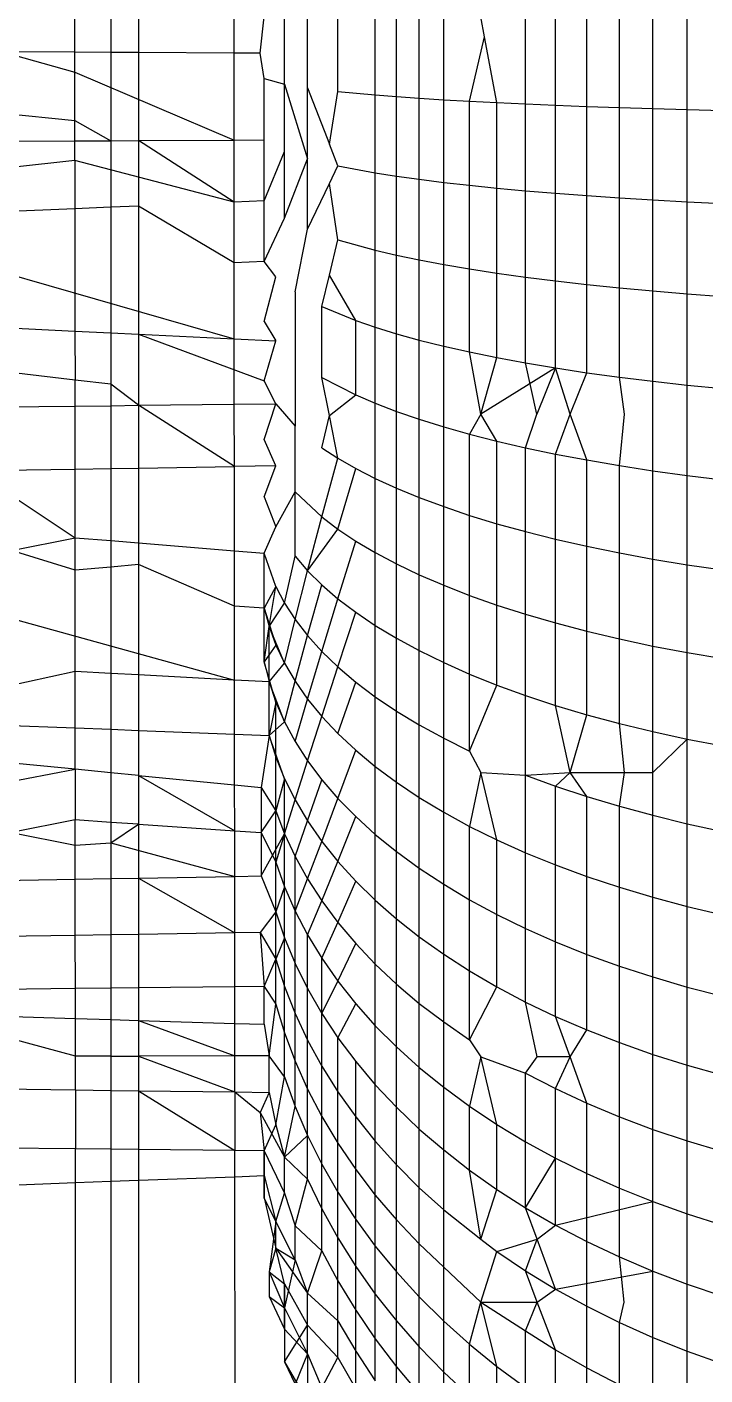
# Model space of a CAD drawing. Header units: inches. Extents: x 17 to 4615, y 5 to 3256.
# Drawn here: x 741.615 to 742.537, y 2415.503 to 2417.339 of the extents above; entities that cross this region are included whole.
import ezdxf

# ---------------------------------------------------------------- set-up
doc = ezdxf.new("R2010")
doc.units = ezdxf.units.IN
doc.header["$MEASUREMENT"] = 0

msp = doc.modelspace()

# ---------------------------------------------------------------- linework, layer by layer
for p, q in [((741.9653, 2417.2607), (741.9653, 2417.6263)), ((741.9967, 2417.2556), (741.9967, 2417.6414)), ((741.68, 2417.3042), (741.68, 2417.4004)), ((741.7289, 2417.4007), (741.7289, 2417.304)), ((741.7667, 2417.4008), (741.7667, 2417.3038)), ((741.8967, 2417.3032), (741.8966, 2417.4014)), ((741.9324, 2417.303), (741.9377, 2417.3523)), ((742.0379, 2417.2507), (742.0379, 2417.3523)), ((742.0888, 2417.2461), (742.0888, 2417.3523)), ((742.1177, 2417.2438), (742.1177, 2417.3523)), ((742.1487, 2417.2417), (742.1487, 2417.3523)), ((742.1819, 2417.2396), (742.1819, 2417.3523)), ((742.2375, 2417.325), (742.2324, 2417.3523)), ((742.2934, 2417.2338), (742.2934, 2417.3523)), ((742.3342, 2417.2321), (742.3342, 2417.3523)), ((742.3768, 2417.2305), (742.3768, 2417.3523)), ((742.4209, 2417.229), (742.4209, 2417.3523)), ((742.4664, 2417.2276), (742.4664, 2417.3523)), ((742.5134, 2417.2262), (742.5134, 2417.3523)), ((742.2171, 2417.2376), (742.2375, 2417.325)), ((742.2543, 2417.2357), (742.2375, 2417.325)), ((741.68, 2417.3042), (741.5818, 2417.3046)), ((741.5818, 2417.3046), (741.68, 2417.277)), ((741.7289, 2417.304), (741.68, 2417.3042)), ((741.68, 2417.277), (741.68, 2417.3042)), ((741.7667, 2417.3038), (741.7289, 2417.304)), ((741.7289, 2417.304), (741.7289, 2417.1838)), ((741.8967, 2417.3032), (741.7667, 2417.3038)), ((741.7667, 2417.3038), (741.7667, 2417.184)), ((741.9324, 2417.303), (741.8967, 2417.3032)), ((741.8968, 2417.1847), (741.8967, 2417.3032)), ((741.9377, 2417.2685), (741.9324, 2417.303)), ((741.68, 2417.277), (741.8968, 2417.1847)), ((741.6801, 2417.2112), (741.68, 2417.277)), ((741.9377, 2417.1849), (741.9377, 2417.2685)), ((741.9377, 2417.2685), (741.9653, 2417.2607)), ((741.9653, 2417.1693), (741.9653, 2417.2607)), ((741.9653, 2417.2607), (741.9967, 2417.1592)), ((741.9967, 2417.1592), (741.9967, 2417.2556)), ((741.9967, 2417.2556), (742.0264, 2417.1791)), ((742.0264, 2417.1791), (742.0379, 2417.2507)), ((742.0379, 2417.2507), (742.0888, 2417.2461)), ((742.0888, 2417.2461), (742.1177, 2417.2438)), ((742.0888, 2417.1401), (742.0888, 2417.2461)), ((742.1177, 2417.2438), (742.1487, 2417.2417)), ((742.1177, 2417.1356), (742.1177, 2417.2438)), ((742.1487, 2417.2417), (742.1819, 2417.2396)), ((742.1487, 2417.1313), (742.1487, 2417.2417)), ((742.1819, 2417.2396), (742.2171, 2417.2376)), ((742.1819, 2417.1271), (742.1819, 2417.2396)), ((742.2171, 2417.2376), (742.2543, 2417.2357)), ((742.2171, 2417.1231), (742.2171, 2417.2376)), ((742.2543, 2417.2357), (742.2934, 2417.2338)), ((742.2543, 2417.1193), (742.2543, 2417.2357)), ((742.2934, 2417.2338), (742.3342, 2417.2321)), ((742.2934, 2417.1157), (742.2934, 2417.2338)), ((742.3342, 2417.2321), (742.3768, 2417.2305)), ((742.3342, 2417.1122), (742.3342, 2417.2321)), ((742.3768, 2417.2305), (742.4209, 2417.229)), ((742.3768, 2417.109), (742.3768, 2417.2305)), ((742.4209, 2417.229), (742.4664, 2417.2276)), ((742.4209, 2417.1059), (742.4209, 2417.229)), ((742.4664, 2417.2276), (742.5134, 2417.2262)), ((742.4664, 2417.1031), (742.4664, 2417.2276)), ((742.5134, 2417.2262), (742.5616, 2417.2251)), ((742.5134, 2417.1005), (742.5134, 2417.2262)), ((741.5817, 2417.2212), (741.6801, 2417.2112)), ((741.6801, 2417.2112), (741.7289, 2417.1838)), ((741.6801, 2417.1835), (741.6801, 2417.2112)), ((741.5817, 2417.183), (741.6801, 2417.1835)), ((741.6801, 2417.1835), (741.7289, 2417.1838)), ((741.6801, 2417.1567), (741.6801, 2417.1835)), ((741.7289, 2417.1838), (741.7667, 2417.184)), ((741.7289, 2417.1838), (741.7289, 2417.0931)), ((741.7667, 2417.184), (741.8968, 2417.1847)), ((741.8968, 2417.1001), (741.7667, 2417.184)), ((741.7667, 2417.184), (741.7667, 2417.0947)), ((741.8968, 2417.1847), (741.9377, 2417.1849)), ((741.8968, 2417.1001), (741.8968, 2417.1847)), ((741.9377, 2417.1017), (741.9377, 2417.1849)), ((741.9377, 2417.1017), (741.9653, 2417.1693)), ((741.9653, 2417.0784), (741.9653, 2417.1693)), ((742.0379, 2417.1494), (742.0264, 2417.1791)), ((741.6801, 2417.1567), (741.5937, 2417.1472)), ((741.8968, 2417.1001), (741.6801, 2417.1567)), ((741.6801, 2417.1567), (741.6801, 2417.0911)), ((741.9653, 2417.0784), (741.9967, 2417.1592)), ((741.9967, 2417.0632), (741.9967, 2417.1592)), ((742.0264, 2417.1253), (742.0379, 2417.1494)), ((742.0379, 2417.1494), (742.0888, 2417.1401)), ((742.0888, 2417.1401), (742.1177, 2417.1356)), ((742.0888, 2417.0346), (742.0888, 2417.1401)), ((742.1177, 2417.1356), (742.1487, 2417.1313)), ((742.1177, 2417.028), (742.1177, 2417.1356)), ((742.1487, 2417.1313), (742.1819, 2417.1271)), ((742.1487, 2417.0215), (742.1487, 2417.1313)), ((741.9967, 2417.0632), (742.0264, 2417.1253)), ((742.0379, 2417.0486), (742.0264, 2417.1253)), ((742.1819, 2417.1271), (742.2171, 2417.1231)), ((742.1819, 2417.0152), (742.1819, 2417.1271)), ((742.2171, 2417.1231), (742.2543, 2417.1193)), ((742.2171, 2417.0092), (742.2171, 2417.1231)), ((742.2543, 2417.1193), (742.2934, 2417.1157)), ((742.2543, 2417.0035), (742.2543, 2417.1193)), ((742.2934, 2417.1157), (742.3342, 2417.1122)), ((742.2934, 2416.9981), (742.2934, 2417.1157)), ((742.3342, 2417.1122), (742.3768, 2417.109)), ((742.3342, 2416.9929), (742.3342, 2417.1122)), ((741.7667, 2417.0947), (741.7289, 2417.0931)), ((741.8969, 2417.0175), (741.7667, 2417.0947)), ((741.7667, 2417.0947), (741.7667, 2416.9205)), ((741.9377, 2417.1017), (741.8968, 2417.1001)), ((741.8969, 2417.0175), (741.8968, 2417.1001)), ((741.9377, 2417.0192), (741.9377, 2417.1017)), ((742.3768, 2417.109), (742.4209, 2417.1059)), ((742.3768, 2416.988), (742.3768, 2417.109)), ((742.4209, 2417.1059), (742.4664, 2417.1031)), ((742.4209, 2416.9835), (742.4209, 2417.1059)), ((742.4664, 2417.1031), (742.5134, 2417.1005)), ((742.4664, 2416.9792), (742.4664, 2417.1031)), ((742.5134, 2417.1005), (742.5616, 2417.0981)), ((742.5134, 2416.9753), (742.5134, 2417.1005)), ((741.6801, 2417.0911), (741.5816, 2417.0871)), ((741.7289, 2417.0931), (741.6801, 2417.0911)), ((741.6801, 2417.0911), (741.6802, 2416.9246)), ((741.7289, 2417.0931), (741.7289, 2416.9223)), ((741.9377, 2417.0192), (741.9653, 2417.0784)), ((741.9797, 2416.9779), (741.9967, 2417.0632)), ((742.0264, 2417.0009), (742.0379, 2417.0486)), ((742.0379, 2417.0486), (742.0888, 2417.0346)), ((742.0888, 2417.0346), (742.1177, 2417.028)), ((742.0888, 2416.9299), (742.0888, 2417.0346)), ((742.1177, 2417.028), (742.1487, 2417.0215)), ((742.1177, 2416.921), (742.1177, 2417.028)), ((742.1487, 2417.0215), (742.1819, 2417.0152)), ((742.1487, 2416.9124), (742.1487, 2417.0215)), ((741.5815, 2417.005), (741.897, 2416.9142)), ((741.9377, 2417.0192), (741.8969, 2417.0175)), ((741.897, 2416.9142), (741.8969, 2417.0175)), ((741.9535, 2416.9983), (741.9377, 2417.0192)), ((742.1819, 2417.0152), (742.2171, 2417.0092)), ((742.1819, 2416.9041), (742.1819, 2417.0152)), ((742.2171, 2417.0092), (742.2543, 2417.0035)), ((742.2171, 2416.8962), (742.2171, 2417.0092)), ((742.2543, 2417.0035), (742.2934, 2416.9981)), ((742.2543, 2416.8886), (742.2543, 2417.0035)), ((741.9377, 2416.9374), (741.9535, 2416.9983)), ((742.0161, 2416.9581), (742.0264, 2417.0009)), ((742.0622, 2416.9391), (742.0264, 2417.0009)), ((742.2934, 2416.9981), (742.3342, 2416.9929)), ((742.2934, 2416.8813), (742.2934, 2416.9981)), ((742.3342, 2416.9929), (742.3768, 2416.988)), ((742.3342, 2416.8744), (742.3342, 2416.9929)), ((742.3768, 2416.988), (742.4209, 2416.9835)), ((742.3768, 2416.8679), (742.3768, 2416.988)), ((741.9797, 2416.9779), (741.9797, 2416.7952)), ((742.4209, 2416.9835), (742.4664, 2416.9792)), ((742.4209, 2416.8619), (742.4209, 2416.9835)), ((742.4664, 2416.9792), (742.5134, 2416.9753)), ((742.4664, 2416.8563), (742.4664, 2416.9792)), ((742.5134, 2416.9753), (742.5616, 2416.9718)), ((742.5134, 2416.8511), (742.5134, 2416.9753)), ((742.0161, 2416.9581), (742.0622, 2416.9391)), ((742.0161, 2416.8613), (742.0161, 2416.9581)), ((741.5815, 2416.9294), (741.6802, 2416.9246)), ((741.9377, 2416.9374), (741.9535, 2416.9114)), ((742.0622, 2416.9391), (742.0888, 2416.9299)), ((742.0622, 2416.8377), (742.0622, 2416.9391)), ((742.0888, 2416.9299), (742.1177, 2416.921)), ((742.0888, 2416.8263), (742.0888, 2416.9299)), ((741.6802, 2416.9246), (741.7289, 2416.9223)), ((741.6802, 2416.9246), (741.6803, 2416.8579)), ((741.7289, 2416.9223), (741.7667, 2416.9205)), ((741.7289, 2416.9223), (741.7289, 2416.823)), ((741.7667, 2416.9205), (741.897, 2416.9142)), ((741.7667, 2416.9205), (741.9377, 2416.8566)), ((741.7667, 2416.9205), (741.7667, 2416.8235)), ((741.897, 2416.9142), (741.9535, 2416.9114)), ((741.897, 2416.825), (741.897, 2416.9142)), ((741.9377, 2416.8566), (741.9535, 2416.9114)), ((742.1177, 2416.921), (742.1487, 2416.9124)), ((742.1177, 2416.8152), (742.1177, 2416.921)), ((742.1487, 2416.9124), (742.1819, 2416.9041)), ((742.1487, 2416.8045), (742.1487, 2416.9124)), ((742.1819, 2416.9041), (742.2171, 2416.8962)), ((742.1819, 2416.7941), (742.1819, 2416.9041)), ((742.2171, 2416.8962), (742.2543, 2416.8886)), ((742.2324, 2416.8115), (742.2171, 2416.8962)), ((742.2324, 2416.8115), (742.2543, 2416.8886)), ((742.3342, 2416.8744), (742.2324, 2416.8115)), ((742.2543, 2416.8886), (742.2934, 2416.8813)), ((742.2934, 2416.8813), (742.3342, 2416.8744)), ((742.3088, 2416.8115), (742.2934, 2416.8813)), ((742.3342, 2416.8744), (742.3088, 2416.8115)), ((742.3342, 2416.8744), (742.3768, 2416.8679)), ((742.3542, 2416.8115), (742.3342, 2416.8744)), ((741.6803, 2416.8579), (741.5814, 2416.8696)), ((741.7289, 2416.8521), (741.6803, 2416.8579)), ((741.6803, 2416.8225), (741.6803, 2416.8579)), ((741.9535, 2416.8256), (741.9377, 2416.8566)), ((742.0161, 2416.8613), (742.0622, 2416.8377)), ((742.0264, 2416.8094), (742.0161, 2416.8613)), ((742.3542, 2416.8115), (742.3768, 2416.8679)), ((742.3768, 2416.8679), (742.4209, 2416.8619)), ((742.4209, 2416.8619), (742.4664, 2416.8563)), ((742.4279, 2416.8115), (742.4209, 2416.8619)), ((742.4664, 2416.8563), (742.5134, 2416.8511)), ((742.4664, 2416.7345), (742.4664, 2416.8563)), ((741.7667, 2416.8235), (741.7289, 2416.8521)), ((742.0264, 2416.8094), (742.0622, 2416.8377)), ((742.0622, 2416.8377), (742.0888, 2416.8263)), ((742.5134, 2416.8511), (742.5616, 2416.8463)), ((742.5134, 2416.728), (742.5134, 2416.8511)), ((741.5814, 2416.8213), (741.6803, 2416.8225)), ((741.6803, 2416.8225), (741.7289, 2416.823)), ((741.6803, 2416.7367), (741.6803, 2416.8225)), ((741.7289, 2416.823), (741.7667, 2416.8235)), ((741.7289, 2416.823), (741.7289, 2416.7375)), ((741.7667, 2416.8235), (741.897, 2416.825)), ((741.8971, 2416.7402), (741.7667, 2416.8235)), ((741.7667, 2416.8235), (741.7667, 2416.7381)), ((741.897, 2416.825), (741.9535, 2416.8256)), ((741.8971, 2416.7402), (741.897, 2416.825)), ((741.9377, 2416.777), (741.9535, 2416.8256)), ((741.9535, 2416.8256), (741.9797, 2416.7952)), ((742.0888, 2416.8263), (742.1177, 2416.8152)), ((742.0888, 2416.7238), (742.0888, 2416.8263)), ((742.0161, 2416.7658), (742.0264, 2416.8094)), ((742.0379, 2416.7514), (742.0264, 2416.8094)), ((742.1177, 2416.8152), (742.1487, 2416.8045)), ((742.1177, 2416.7106), (742.1177, 2416.8152)), ((742.1487, 2416.8045), (742.1819, 2416.7941)), ((742.1487, 2416.6978), (742.1487, 2416.8045)), ((742.2324, 2416.8115), (742.2171, 2416.7842)), ((742.2543, 2416.7747), (742.2324, 2416.8115)), ((742.2934, 2416.7657), (742.3088, 2416.8115)), ((742.3342, 2416.7571), (742.3542, 2416.8115)), ((742.3768, 2416.7491), (742.3542, 2416.8115)), ((742.4209, 2416.7415), (742.4279, 2416.8115)), ((741.9797, 2416.7058), (741.9797, 2416.7952)), ((742.1819, 2416.7941), (742.2171, 2416.7842)), ((742.1819, 2416.6855), (742.1819, 2416.7941)), ((742.2171, 2416.7842), (742.2543, 2416.7747)), ((742.2171, 2416.6736), (742.2171, 2416.7842)), ((741.9535, 2416.7411), (741.9377, 2416.777)), ((742.0161, 2416.7658), (742.0379, 2416.7514)), ((742.2543, 2416.7747), (742.2934, 2416.7657)), ((742.2543, 2416.6623), (742.2543, 2416.7747)), ((742.2934, 2416.7657), (742.3342, 2416.7571)), ((742.2934, 2416.6515), (742.2934, 2416.7657)), ((742.0161, 2416.6716), (742.0379, 2416.7514)), ((742.0379, 2416.7514), (742.0622, 2416.7375)), ((742.3342, 2416.7571), (742.3768, 2416.7491)), ((742.3342, 2416.6412), (742.3342, 2416.7571)), ((742.3768, 2416.7491), (742.4209, 2416.7415)), ((742.3768, 2416.6316), (742.3768, 2416.7491)), ((741.5813, 2416.7351), (741.6803, 2416.7367)), ((741.6803, 2416.7367), (741.7289, 2416.7375)), ((741.6804, 2416.6432), (741.6803, 2416.7367)), ((741.7289, 2416.7375), (741.7667, 2416.7381)), ((741.7289, 2416.7375), (741.7289, 2416.6392)), ((741.7667, 2416.7381), (741.8971, 2416.7402)), ((741.7667, 2416.7381), (741.7667, 2416.6361)), ((741.9535, 2416.7411), (741.8971, 2416.7402)), ((741.8972, 2416.6255), (741.8971, 2416.7402)), ((741.9377, 2416.6988), (741.9535, 2416.7411)), ((742.0379, 2416.655), (742.0622, 2416.7375)), ((742.0622, 2416.7375), (742.0888, 2416.7238)), ((742.4209, 2416.7415), (742.4664, 2416.7345)), ((742.4209, 2416.6226), (742.4209, 2416.7415)), ((742.4664, 2416.7345), (742.5134, 2416.728)), ((742.4664, 2416.6142), (742.4664, 2416.7345)), ((742.5134, 2416.728), (742.5616, 2416.7221)), ((742.5134, 2416.6065), (742.5134, 2416.728)), ((741.5813, 2416.7091), (741.6804, 2416.6432)), ((742.0888, 2416.7238), (742.1177, 2416.7106)), ((742.0888, 2416.6229), (742.0888, 2416.7238)), ((742.1177, 2416.7106), (742.1487, 2416.6978)), ((742.1177, 2416.6076), (742.1177, 2416.7106)), ((741.9377, 2416.6988), (741.9535, 2416.658)), ((741.9535, 2416.658), (741.9797, 2416.7058)), ((741.9797, 2416.7058), (742.0161, 2416.6716)), ((741.9797, 2416.6179), (741.9797, 2416.7058)), ((742.1487, 2416.6978), (742.1819, 2416.6855)), ((742.1487, 2416.5927), (742.1487, 2416.6978)), ((741.9967, 2416.5983), (742.0161, 2416.6716)), ((742.0161, 2416.6716), (742.0379, 2416.655)), ((742.1819, 2416.6855), (742.2171, 2416.6736)), ((742.1819, 2416.5784), (742.1819, 2416.6855)), ((742.2171, 2416.6736), (742.2543, 2416.6623)), ((742.2171, 2416.5646), (742.2171, 2416.6736)), ((741.9377, 2416.6222), (741.9535, 2416.658)), ((741.9967, 2416.5983), (742.0379, 2416.655)), ((742.0379, 2416.655), (742.0622, 2416.6387)), ((742.2543, 2416.6623), (742.2934, 2416.6515)), ((742.2543, 2416.5515), (742.2543, 2416.6623)), ((741.5937, 2416.626), (741.6804, 2416.6432)), ((741.6804, 2416.6432), (741.7289, 2416.6392)), ((741.6804, 2416.5988), (741.6804, 2416.6432)), ((741.7289, 2416.6392), (741.7667, 2416.6361)), ((741.7289, 2416.6392), (741.7289, 2416.6032)), ((741.7667, 2416.6361), (741.8972, 2416.6255)), ((741.7667, 2416.6361), (741.7667, 2416.6067)), ((742.0379, 2416.5602), (742.0622, 2416.6387)), ((742.0622, 2416.6387), (742.0888, 2416.6229)), ((742.2934, 2416.6515), (742.3342, 2416.6412)), ((742.2934, 2416.5389), (742.2934, 2416.6515)), ((742.3342, 2416.6412), (742.3768, 2416.6316)), ((742.3342, 2416.5271), (742.3342, 2416.6412)), ((741.6804, 2416.5988), (741.5937, 2416.626)), ((741.8972, 2416.6255), (741.9377, 2416.6222)), ((741.8972, 2416.5502), (741.8972, 2416.6255)), ((741.9377, 2416.5473), (741.9377, 2416.6222)), ((741.9535, 2416.5766), (741.9377, 2416.6222)), ((741.9653, 2416.554), (741.9797, 2416.6179)), ((741.9797, 2416.6179), (741.9967, 2416.5983)), ((742.0888, 2416.6229), (742.1177, 2416.6076)), ((742.0888, 2416.5238), (742.0888, 2416.6229)), ((742.3768, 2416.6316), (742.4209, 2416.6226)), ((742.3768, 2416.5159), (742.3768, 2416.6316)), ((742.4209, 2416.6226), (742.4664, 2416.6142)), ((742.4209, 2416.5054), (742.4209, 2416.6226)), ((741.7289, 2416.6032), (741.6804, 2416.5988)), ((741.6804, 2416.461), (741.6804, 2416.5988)), ((741.7667, 2416.6067), (741.7289, 2416.6032)), ((741.7289, 2416.6032), (741.7289, 2416.4584)), ((741.8972, 2416.5502), (741.7667, 2416.6067)), ((741.7667, 2416.6067), (741.7667, 2416.4564)), ((741.9797, 2416.5318), (741.9967, 2416.5983)), ((741.9967, 2416.5983), (742.0161, 2416.5791)), ((742.1177, 2416.6076), (742.1487, 2416.5927)), ((742.1177, 2416.5064), (742.1177, 2416.6076)), ((742.4664, 2416.6142), (742.5134, 2416.6065)), ((742.4664, 2416.4957), (742.4664, 2416.6142)), ((742.5134, 2416.6065), (742.5616, 2416.5994)), ((742.5134, 2416.4867), (742.5134, 2416.6065)), ((742.1487, 2416.5927), (742.1819, 2416.5784)), ((742.1487, 2416.4895), (742.1487, 2416.5927)), ((741.9535, 2416.5766), (741.9377, 2416.5473)), ((741.9443, 2416.5221), (741.9535, 2416.5766)), ((741.9535, 2416.5766), (741.9653, 2416.554)), ((741.9967, 2416.5099), (742.0161, 2416.5791)), ((742.0161, 2416.5791), (742.0379, 2416.5602)), ((742.1819, 2416.5784), (742.2171, 2416.5646)), ((742.1819, 2416.4732), (742.1819, 2416.5784)), ((742.2171, 2416.5646), (742.2543, 2416.5515)), ((742.2171, 2416.4576), (742.2171, 2416.5646)), ((741.9377, 2416.5473), (741.8972, 2416.5502)), ((741.8973, 2416.4494), (741.8972, 2416.5502)), ((741.9377, 2416.5473), (741.9443, 2416.5221)), ((741.9377, 2416.4744), (741.9377, 2416.5473)), ((741.9377, 2416.5473), (741.9535, 2416.497)), ((741.9443, 2416.5221), (741.9653, 2416.554)), ((741.9653, 2416.554), (741.9797, 2416.5318)), ((742.0161, 2416.4884), (742.0379, 2416.5602)), ((742.0379, 2416.5602), (742.0622, 2416.5418)), ((742.2543, 2416.5515), (742.2934, 2416.5389)), ((742.2543, 2416.4426), (742.2543, 2416.5515)), ((741.5812, 2416.537), (741.8973, 2416.4494)), ((741.9653, 2416.4722), (741.9797, 2416.5318)), ((741.9797, 2416.5318), (741.9967, 2416.5099)), ((742.0379, 2416.4673), (742.0622, 2416.5418)), ((742.0622, 2416.5418), (742.0888, 2416.5238)), ((742.2934, 2416.5389), (742.3342, 2416.5271)), ((742.2934, 2416.4284), (742.2934, 2416.5389)), ((742.3342, 2416.5271), (742.3768, 2416.5159)), ((742.3342, 2416.4149), (742.3342, 2416.5271)), ((741.9377, 2416.4744), (741.9443, 2416.5221)), ((741.9443, 2416.5221), (741.9535, 2416.497)), ((741.9443, 2416.4468), (741.9443, 2416.5221)), ((741.9653, 2416.4722), (741.9443, 2416.5221)), ((741.9797, 2416.4477), (741.9967, 2416.5099)), ((741.9967, 2416.5099), (742.0161, 2416.4884)), ((742.0888, 2416.5238), (742.1177, 2416.5064)), ((742.0888, 2416.4266), (742.0888, 2416.5238)), ((742.1177, 2416.5064), (742.1487, 2416.4895)), ((742.1177, 2416.4072), (742.1177, 2416.5064)), ((742.3768, 2416.5159), (742.4209, 2416.5054)), ((742.3768, 2416.4022), (742.3768, 2416.5159)), ((741.9535, 2416.497), (741.9377, 2416.4744)), ((741.9535, 2416.497), (741.9653, 2416.4722)), ((741.9967, 2416.4235), (742.0161, 2416.4884)), ((742.0161, 2416.4884), (742.0379, 2416.4673)), ((742.1487, 2416.4895), (742.1819, 2416.4732)), ((742.1487, 2416.3883), (742.1487, 2416.4895)), ((742.4209, 2416.5054), (742.4664, 2416.4957)), ((742.4209, 2416.3903), (742.4209, 2416.5054)), ((742.4664, 2416.4957), (742.5134, 2416.4867)), ((742.4664, 2416.3793), (742.4664, 2416.4957)), ((741.9377, 2416.4744), (741.9443, 2416.4468)), ((741.9535, 2416.4195), (741.9377, 2416.4744)), ((741.9443, 2416.4468), (741.9653, 2416.4722)), ((741.9653, 2416.4722), (741.9797, 2416.4477)), ((742.1819, 2416.4732), (742.2171, 2416.4576)), ((742.1819, 2416.3701), (742.1819, 2416.4732)), ((742.5134, 2416.4867), (742.5616, 2416.4786)), ((742.5134, 2416.3691), (742.5134, 2416.4867)), ((741.6804, 2416.461), (741.5811, 2416.4392)), ((741.7289, 2416.4584), (741.6804, 2416.461)), ((741.6805, 2416.3842), (741.6804, 2416.461)), ((741.7667, 2416.4564), (741.7289, 2416.4584)), ((741.7289, 2416.4584), (741.7289, 2416.3823)), ((741.8973, 2416.4494), (741.7667, 2416.4564)), ((741.7667, 2416.4564), (741.7667, 2416.3808)), ((742.0161, 2416.3998), (742.0379, 2416.4673)), ((742.0379, 2416.4673), (742.0622, 2416.4467)), ((742.2171, 2416.4576), (742.2543, 2416.4426)), ((742.2171, 2416.3527), (742.2171, 2416.4576)), ((741.9443, 2416.4468), (741.8973, 2416.4494)), ((741.8974, 2416.3757), (741.8973, 2416.4494)), ((741.9443, 2416.4468), (741.9535, 2416.4195)), ((741.9443, 2416.3738), (741.9443, 2416.4468)), ((741.9653, 2416.3925), (741.9443, 2416.4468)), ((741.9653, 2416.3925), (741.9797, 2416.4477)), ((741.9797, 2416.4477), (741.9967, 2416.4235)), ((742.0379, 2416.3766), (742.0622, 2416.4467)), ((742.0622, 2416.4467), (742.0888, 2416.4266)), ((742.2171, 2416.3527), (742.2543, 2416.4426)), ((742.2543, 2416.4426), (742.2934, 2416.4284)), ((741.9535, 2416.4195), (741.9443, 2416.3738)), ((741.9535, 2416.4195), (741.9653, 2416.3925)), ((741.9535, 2416.3443), (741.9535, 2416.4195)), ((741.9797, 2416.3657), (741.9967, 2416.4235)), ((741.9967, 2416.4235), (742.0161, 2416.3998)), ((742.0888, 2416.4266), (742.1177, 2416.4072)), ((742.0888, 2416.3317), (742.0888, 2416.4266)), ((742.2934, 2416.4284), (742.3342, 2416.4149)), ((742.2934, 2416.32), (742.2934, 2416.4284)), ((742.3342, 2416.4149), (742.3768, 2416.4022)), ((742.3542, 2416.3237), (742.3342, 2416.4149)), ((741.9967, 2416.3394), (742.0161, 2416.3998)), ((742.0161, 2416.3998), (742.0379, 2416.3766)), ((742.1177, 2416.4072), (742.1487, 2416.3883)), ((742.1177, 2416.3102), (742.1177, 2416.4072)), ((742.3542, 2416.3237), (742.3768, 2416.4022)), ((742.3768, 2416.4022), (742.4209, 2416.3903)), ((741.5811, 2416.3881), (741.6805, 2416.3842)), ((741.6805, 2416.3842), (741.7289, 2416.3823)), ((741.6805, 2416.328), (741.6805, 2416.3842)), ((741.7289, 2416.3823), (741.7667, 2416.3808)), ((741.7289, 2416.3823), (741.7289, 2416.3232)), ((741.7667, 2416.3808), (741.8974, 2416.3757)), ((741.7667, 2416.3808), (741.7667, 2416.3195)), ((741.9443, 2416.3738), (741.9653, 2416.3925)), ((741.9653, 2416.3925), (741.9797, 2416.3657)), ((742.1487, 2416.3883), (742.1819, 2416.3701)), ((742.1487, 2416.2895), (742.1487, 2416.3883)), ((742.4209, 2416.3903), (742.4664, 2416.3793)), ((742.4277, 2416.3237), (742.4209, 2416.3903)), ((742.4664, 2416.3793), (742.5134, 2416.3691)), ((742.4664, 2416.3237), (742.4664, 2416.3793)), ((741.8974, 2416.3757), (741.9443, 2416.3738)), ((741.8974, 2416.3067), (741.8974, 2416.3757)), ((741.9443, 2416.3738), (741.9337, 2416.3031)), ((741.9443, 2416.3738), (741.9535, 2416.3443)), ((741.9653, 2416.315), (741.9443, 2416.3738)), ((741.9797, 2416.3657), (741.9967, 2416.3394)), ((742.0379, 2416.3766), (742.0622, 2416.3538)), ((742.1819, 2416.3701), (742.2171, 2416.3527)), ((742.1819, 2416.2694), (742.1819, 2416.3701)), ((742.4664, 2416.3237), (742.5134, 2416.3691)), ((742.5134, 2416.3691), (742.5616, 2416.3598)), ((742.5134, 2416.2538), (742.5134, 2416.3691)), ((741.9535, 2416.3443), (741.9653, 2416.315)), ((741.9535, 2416.2715), (741.9535, 2416.3443)), ((742.0379, 2416.2882), (742.0622, 2416.3538)), ((742.0622, 2416.3538), (742.0888, 2416.3317)), ((742.2171, 2416.3527), (742.2324, 2416.3237)), ((741.6805, 2416.328), (741.581, 2416.3378)), ((741.581, 2416.3091), (741.6805, 2416.328)), ((741.7289, 2416.3232), (741.6805, 2416.328)), ((741.6805, 2416.328), (741.6805, 2416.2589)), ((741.7667, 2416.3195), (741.7289, 2416.3232)), ((741.7289, 2416.3232), (741.7289, 2416.2556)), ((741.9797, 2416.2862), (741.9967, 2416.3394)), ((741.9967, 2416.3394), (742.0161, 2416.3135)), ((742.0888, 2416.3317), (742.1177, 2416.3102)), ((742.0888, 2416.2393), (742.0888, 2416.3317)), ((742.2324, 2416.3237), (742.2171, 2416.2502)), ((742.2324, 2416.3237), (742.2934, 2416.32)), ((742.2543, 2416.2317), (742.2324, 2416.3237)), ((742.2934, 2416.32), (742.3542, 2416.3237)), ((742.3342, 2416.305), (742.3542, 2416.3237)), ((742.3768, 2416.2908), (742.3542, 2416.3237)), ((742.3542, 2416.3237), (742.4277, 2416.3237)), ((742.4209, 2416.2775), (742.4277, 2416.3237)), ((742.4277, 2416.3237), (742.4664, 2416.3237)), ((742.4664, 2416.2652), (742.4664, 2416.3237)), ((741.7667, 2416.3195), (741.8974, 2416.3067)), ((741.7667, 2416.3195), (741.8975, 2416.2441)), ((741.7667, 2416.3195), (741.7667, 2416.253)), ((741.8974, 2416.3067), (741.9337, 2416.3031)), ((741.8975, 2416.2441), (741.8974, 2416.3067)), ((741.9653, 2416.315), (741.9535, 2416.2715)), ((741.9653, 2416.315), (741.9797, 2416.2862)), ((741.9653, 2416.2401), (741.9653, 2416.315)), ((741.9967, 2416.2577), (742.0161, 2416.3135)), ((742.0161, 2416.3135), (742.0379, 2416.2882)), ((742.1177, 2416.3102), (742.1487, 2416.2895)), ((742.1177, 2416.2158), (742.1177, 2416.3102)), ((742.2934, 2416.32), (742.3342, 2416.305)), ((742.2934, 2416.2142), (742.2934, 2416.32)), ((742.3342, 2416.305), (742.3768, 2416.2908)), ((742.3342, 2416.1976), (742.3342, 2416.305)), ((741.9337, 2416.3031), (741.9535, 2416.2715)), ((741.9337, 2416.3031), (741.9337, 2416.2416)), ((741.9653, 2416.2401), (741.9797, 2416.2862)), ((741.9797, 2416.2862), (741.9967, 2416.2577)), ((742.0161, 2416.2297), (742.0379, 2416.2882)), ((742.0379, 2416.2882), (742.0622, 2416.2634)), ((742.1487, 2416.2895), (742.1819, 2416.2694)), ((742.1487, 2416.1932), (742.1487, 2416.2895)), ((742.3768, 2416.2908), (742.4209, 2416.2775)), ((742.3768, 2416.1819), (742.3768, 2416.2908)), ((741.9337, 2416.2416), (741.9535, 2416.2715)), ((741.9535, 2416.2715), (741.9653, 2416.2401)), ((741.9535, 2416.2013), (741.9535, 2416.2715)), ((742.1819, 2416.2694), (742.2171, 2416.2502)), ((742.1819, 2416.1713), (742.1819, 2416.2694)), ((742.4209, 2416.2775), (742.4664, 2416.2652)), ((742.4209, 2416.1673), (742.4209, 2416.2775)), ((741.6805, 2416.2589), (741.5937, 2416.2417)), ((741.7289, 2416.2556), (741.6805, 2416.2589)), ((741.6806, 2416.2246), (741.6805, 2416.2589)), ((741.7667, 2416.253), (741.7289, 2416.2556)), ((741.7289, 2416.2556), (741.7289, 2416.2278)), ((741.7289, 2416.2278), (741.7667, 2416.253)), ((741.7667, 2416.253), (741.8975, 2416.2441)), ((741.7667, 2416.253), (741.7667, 2416.1797)), ((741.9797, 2416.2091), (741.9967, 2416.2577)), ((741.9967, 2416.2577), (742.0161, 2416.2297)), ((742.0379, 2416.2023), (742.0622, 2416.2634)), ((742.0622, 2416.2634), (742.0888, 2416.2393)), ((742.2171, 2416.2502), (742.2543, 2416.2317)), ((742.2171, 2416.1503), (742.2171, 2416.2502)), ((742.4664, 2416.2652), (742.5134, 2416.2538)), ((742.4664, 2416.1537), (742.4664, 2416.2652)), ((742.5134, 2416.2538), (742.5616, 2416.2434)), ((742.5134, 2416.1412), (742.5134, 2416.2538)), ((741.5937, 2416.2417), (741.6806, 2416.2246)), ((741.8975, 2416.2441), (741.9337, 2416.2416)), ((741.8975, 2416.1821), (741.8975, 2416.2441)), ((741.9337, 2416.2416), (741.9535, 2416.2013)), ((741.9337, 2416.2416), (741.9337, 2416.1828)), ((741.9337, 2416.1828), (741.9653, 2416.2401)), ((741.9653, 2416.2401), (741.9535, 2416.2013)), ((741.9653, 2416.2401), (741.9797, 2416.2091)), ((741.9653, 2416.1679), (741.9653, 2416.2401)), ((742.0888, 2416.2393), (742.1177, 2416.2158)), ((742.0888, 2416.1495), (742.0888, 2416.2393)), ((742.2543, 2416.2317), (742.2934, 2416.2142)), ((742.2543, 2416.1302), (742.2543, 2416.2317)), ((741.6806, 2416.2246), (741.7289, 2416.2278)), ((741.6806, 2416.1781), (741.6806, 2416.2246)), ((741.7289, 2416.2278), (741.8975, 2416.1821)), ((741.7289, 2416.2278), (741.7289, 2416.179)), ((741.9967, 2416.1786), (742.0161, 2416.2297)), ((742.0161, 2416.2297), (742.0379, 2416.2023)), ((742.1177, 2416.2158), (742.1487, 2416.1932)), ((742.1177, 2416.1242), (742.1177, 2416.2158)), ((742.2934, 2416.2142), (742.3342, 2416.1976)), ((742.2934, 2416.1111), (742.2934, 2416.2142)), ((741.9535, 2416.2013), (741.9653, 2416.1679)), ((741.9535, 2416.1338), (741.9535, 2416.2013)), ((741.9797, 2416.2091), (741.9967, 2416.1786)), ((741.9797, 2416.1349), (741.9797, 2416.2091)), ((742.0161, 2416.1486), (742.0379, 2416.2023)), ((742.0379, 2416.2023), (742.0622, 2416.1756)), ((742.3342, 2416.1976), (742.3768, 2416.1819)), ((742.3342, 2416.093), (742.3342, 2416.1976)), ((741.5809, 2416.1763), (741.6806, 2416.1781)), ((741.6806, 2416.1781), (741.7289, 2416.179)), ((741.6806, 2416.1016), (741.6806, 2416.1781)), ((741.7289, 2416.179), (741.7667, 2416.1797)), ((741.7289, 2416.179), (741.7289, 2416.1024)), ((741.7667, 2416.1797), (741.8975, 2416.1821)), ((741.7667, 2416.1797), (741.8976, 2416.1052)), ((741.7667, 2416.1797), (741.7667, 2416.103)), ((741.8975, 2416.1821), (741.9337, 2416.1828)), ((741.8976, 2416.1052), (741.8975, 2416.1821)), ((741.9337, 2416.1828), (741.9535, 2416.1338)), ((741.9797, 2416.1349), (741.9967, 2416.1786)), ((741.9967, 2416.1786), (742.0161, 2416.1486)), ((742.1487, 2416.1932), (742.1819, 2416.1713)), ((742.1487, 2416.0997), (742.1487, 2416.1932)), ((742.3768, 2416.1819), (742.4209, 2416.1673)), ((742.3768, 2416.0759), (742.3768, 2416.1819)), ((741.9653, 2416.1679), (741.9535, 2416.1338)), ((741.9653, 2416.1679), (741.9797, 2416.1349)), ((741.9653, 2416.0985), (741.9653, 2416.1679)), ((742.0379, 2416.1193), (742.0622, 2416.1756)), ((742.0622, 2416.1756), (742.0888, 2416.1495)), ((742.1819, 2416.1713), (742.2171, 2416.1503)), ((742.1819, 2416.076), (742.1819, 2416.1713)), ((742.4209, 2416.1673), (742.4664, 2416.1537)), ((742.4209, 2416.0599), (742.4209, 2416.1673)), ((741.9967, 2416.1024), (742.0161, 2416.1486)), ((742.0161, 2416.1486), (742.0379, 2416.1193)), ((742.0888, 2416.1495), (742.1177, 2416.1242)), ((742.0888, 2416.0626), (742.0888, 2416.1495)), ((742.2171, 2416.1503), (742.2543, 2416.1302)), ((742.2171, 2416.0533), (742.2171, 2416.1503)), ((742.4664, 2416.1537), (742.5134, 2416.1412)), ((742.4664, 2416.0451), (742.4664, 2416.1537)), ((742.5134, 2416.1412), (742.5616, 2416.1297)), ((742.5134, 2416.0314), (742.5134, 2416.1412)), ((741.9535, 2416.1338), (741.9324, 2416.1058)), ((741.9535, 2416.1338), (741.9653, 2416.0985)), ((741.9535, 2416.0693), (741.9535, 2416.1338)), ((741.9797, 2416.1349), (741.9967, 2416.1024)), ((741.9797, 2416.0636), (741.9797, 2416.1349)), ((742.1177, 2416.1242), (742.1487, 2416.0997)), ((742.1177, 2416.0355), (742.1177, 2416.1242)), ((742.2543, 2416.1302), (742.2934, 2416.1111)), ((742.2543, 2416.0316), (742.2543, 2416.1302)), ((741.7667, 2416.103), (741.7289, 2416.1024)), ((741.8976, 2416.1052), (741.7667, 2416.103)), ((741.7667, 2416.103), (741.7667, 2416.0302)), ((741.9324, 2416.1058), (741.8976, 2416.1052)), ((741.8976, 2416.0317), (741.8976, 2416.1052)), ((741.9324, 2416.1058), (741.9377, 2416.0322)), ((741.9324, 2416.1058), (741.9535, 2416.0693)), ((742.0161, 2416.0705), (742.0379, 2416.1193)), ((742.0379, 2416.1193), (742.0622, 2416.0906)), ((742.2934, 2416.1111), (742.3342, 2416.093)), ((742.2934, 2416.011), (742.2934, 2416.1111)), ((741.6806, 2416.1016), (741.5808, 2416.1)), ((741.7289, 2416.1024), (741.6806, 2416.1016)), ((741.6807, 2416.0292), (741.6806, 2416.1016)), ((741.7289, 2416.1024), (741.7289, 2416.0297)), ((741.9653, 2416.0985), (741.9535, 2416.0693)), ((741.9653, 2416.0985), (741.9797, 2416.0636)), ((741.9653, 2416.0321), (741.9653, 2416.0985)), ((741.9967, 2416.1024), (742.0161, 2416.0705)), ((741.9967, 2416.0292), (741.9967, 2416.1024)), ((742.0379, 2416.0392), (742.0622, 2416.0906)), ((742.0622, 2416.0906), (742.0888, 2416.0626)), ((742.1487, 2416.0997), (742.1819, 2416.076)), ((742.1487, 2416.0092), (742.1487, 2416.0997)), ((742.3342, 2416.093), (742.3768, 2416.0759)), ((742.3342, 2415.9914), (742.3342, 2416.093)), ((741.9377, 2416.0322), (741.9535, 2416.0693)), ((741.9535, 2416.0693), (741.9653, 2416.0321)), ((741.9535, 2416.0079), (741.9535, 2416.0693)), ((742.0161, 2416.0705), (742.0379, 2416.0392)), ((742.0161, 2415.9954), (742.0161, 2416.0705)), ((742.1819, 2416.076), (742.2171, 2416.0533)), ((742.1819, 2415.9839), (742.1819, 2416.076)), ((742.3768, 2416.0759), (742.4209, 2416.0599)), ((742.3768, 2415.973), (742.3768, 2416.0759)), ((741.9797, 2416.0636), (741.9967, 2416.0292)), ((741.9797, 2415.9953), (741.9797, 2416.0636)), ((742.0888, 2416.0626), (742.1177, 2416.0355)), ((742.0888, 2415.9788), (742.0888, 2416.0626)), ((742.2171, 2416.0533), (742.2543, 2416.0316)), ((742.2171, 2415.9595), (742.2171, 2416.0533)), ((742.4209, 2416.0599), (742.4664, 2416.0451)), ((742.4209, 2415.9557), (742.4209, 2416.0599)), ((741.6807, 2416.0292), (741.5808, 2416.028)), ((741.7289, 2416.0297), (741.6807, 2416.0292)), ((741.6807, 2415.9886), (741.6807, 2416.0292)), ((741.7667, 2416.0302), (741.7289, 2416.0297)), ((741.7289, 2416.0297), (741.7289, 2415.9871)), ((741.8976, 2416.0317), (741.7667, 2416.0302)), ((741.7667, 2416.0302), (741.7667, 2415.9859)), ((741.9377, 2416.0322), (741.8976, 2416.0317)), ((741.8976, 2415.9819), (741.8976, 2416.0317)), ((741.9377, 2416.0322), (741.9535, 2416.0079)), ((741.9377, 2415.9807), (741.9377, 2416.0322)), ((741.9653, 2416.0321), (741.9797, 2415.9953)), ((741.9653, 2415.9689), (741.9653, 2416.0321)), ((741.9967, 2416.0292), (742.0161, 2415.9954)), ((741.9967, 2415.9591), (741.9967, 2416.0292)), ((742.0161, 2415.9954), (742.0379, 2416.0392)), ((742.0379, 2416.0392), (742.0622, 2416.0086)), ((742.1177, 2416.0355), (742.1487, 2416.0092)), ((742.1177, 2415.9499), (742.1177, 2416.0355)), ((742.2171, 2415.9595), (742.2543, 2416.0316)), ((742.2543, 2416.0316), (742.2934, 2416.011)), ((742.4664, 2416.0451), (742.5134, 2416.0314)), ((742.4664, 2415.9397), (742.4664, 2416.0451)), ((742.5134, 2416.0314), (742.5616, 2416.019)), ((742.5134, 2415.9249), (742.5134, 2416.0314)), ((742.2934, 2416.011), (742.3342, 2415.9914)), ((742.309, 2415.9365), (742.2934, 2416.011)), ((741.9443, 2415.9377), (741.9535, 2416.0079)), ((741.9535, 2416.0079), (741.9653, 2415.9689)), ((741.9797, 2415.9953), (741.9967, 2415.9591)), ((741.9797, 2415.9304), (741.9797, 2415.9953)), ((742.0161, 2415.9954), (742.0379, 2415.9622)), ((742.0161, 2415.9235), (742.0161, 2415.9954)), ((742.0379, 2415.9622), (742.0622, 2416.0086)), ((742.0622, 2416.0086), (742.0888, 2415.9788)), ((742.1487, 2416.0092), (742.1819, 2415.9839)), ((742.1487, 2415.9219), (742.1487, 2416.0092)), ((741.5808, 2415.9917), (741.6807, 2415.9886)), ((741.6807, 2415.9886), (741.7289, 2415.9871)), ((741.6807, 2415.9374), (741.6807, 2415.9886)), ((741.7289, 2415.9871), (741.7667, 2415.9859)), ((741.7289, 2415.9871), (741.7289, 2415.9375)), ((741.7667, 2415.9859), (741.8976, 2415.9819)), ((741.7667, 2415.9859), (741.8977, 2415.9376)), ((741.7667, 2415.9859), (741.7667, 2415.9375)), ((741.8976, 2415.9819), (741.9377, 2415.9807)), ((741.8977, 2415.9376), (741.8976, 2415.9819)), ((741.9377, 2415.9807), (741.9443, 2415.9377)), ((742.0888, 2415.9788), (742.1177, 2415.9499)), ((742.0888, 2415.8984), (742.0888, 2415.9788)), ((742.1819, 2415.9839), (742.2171, 2415.9595)), ((742.1819, 2415.895), (742.1819, 2415.9839)), ((742.3342, 2415.9914), (742.3768, 2415.973)), ((742.3542, 2415.9365), (742.3342, 2415.9914)), ((741.6807, 2415.9374), (741.5937, 2415.9609)), ((741.9653, 2415.9689), (741.9797, 2415.9304)), ((741.9653, 2415.9091), (741.9653, 2415.9689)), ((741.9967, 2415.9591), (742.0161, 2415.9235)), ((741.9967, 2415.8924), (741.9967, 2415.9591)), ((742.0379, 2415.9622), (742.0622, 2415.9299)), ((742.0379, 2415.8887), (742.0379, 2415.9622)), ((742.2171, 2415.9595), (742.2324, 2415.9365)), ((742.3542, 2415.9365), (742.3768, 2415.973)), ((742.3768, 2415.973), (742.4209, 2415.9557)), ((742.4209, 2415.9557), (742.4664, 2415.9397)), ((742.4209, 2415.8548), (742.4209, 2415.9557)), ((741.7289, 2415.9375), (741.6807, 2415.9374)), ((741.6807, 2415.8913), (741.6807, 2415.9374)), ((741.7289, 2415.9375), (741.7667, 2415.9375)), ((741.7289, 2415.9375), (741.7289, 2415.8907)), ((741.8977, 2415.9376), (741.7667, 2415.9375)), ((741.7667, 2415.9375), (741.8977, 2415.8885)), ((741.7667, 2415.9375), (741.7667, 2415.8902)), ((741.9443, 2415.9377), (741.8977, 2415.9376)), ((741.8977, 2415.8885), (741.8977, 2415.9376)), ((741.9653, 2415.9091), (741.9443, 2415.9377)), ((741.9443, 2415.8879), (741.9443, 2415.9377)), ((742.1177, 2415.9499), (742.1487, 2415.9219)), ((742.1177, 2415.8678), (742.1177, 2415.9499)), ((742.4664, 2415.9397), (742.5134, 2415.9249)), ((742.4664, 2415.8376), (742.4664, 2415.9397)), ((741.9797, 2415.9304), (741.9967, 2415.8924)), ((741.9797, 2415.8689), (741.9797, 2415.9304)), ((742.0161, 2415.9235), (742.0379, 2415.8887)), ((742.0161, 2415.8552), (742.0161, 2415.9235)), ((742.0622, 2415.9299), (742.0888, 2415.8984)), ((742.0622, 2415.8546), (742.0622, 2415.9299)), ((742.1487, 2415.9219), (742.1819, 2415.895)), ((742.1487, 2415.8381), (742.1487, 2415.9219)), ((742.2324, 2415.9365), (742.2171, 2415.869)), ((742.2324, 2415.9365), (742.2934, 2415.9141)), ((742.2543, 2415.8443), (742.2324, 2415.9365)), ((742.2934, 2415.9141), (742.309, 2415.9365)), ((742.3542, 2415.9365), (742.309, 2415.9365)), ((742.3342, 2415.8931), (742.3542, 2415.9365)), ((742.3768, 2415.8733), (742.3542, 2415.9365)), ((742.5134, 2415.9249), (742.5616, 2415.9114)), ((742.5134, 2415.8218), (742.5134, 2415.9249)), ((741.9535, 2415.8437), (741.9653, 2415.9091)), ((741.9653, 2415.9091), (741.9797, 2415.8689)), ((742.2934, 2415.9141), (742.3342, 2415.8931)), ((742.2934, 2415.8207), (742.2934, 2415.9141)), ((741.5807, 2415.8926), (741.6807, 2415.8913)), ((741.6807, 2415.8913), (741.7289, 2415.8907)), ((741.6807, 2415.8913), (741.6808, 2415.811)), ((741.7289, 2415.8907), (741.7667, 2415.8902)), ((741.7289, 2415.8907), (741.7289, 2415.8106)), ((741.7667, 2415.8902), (741.8977, 2415.8885)), ((741.7667, 2415.8902), (741.8978, 2415.8089)), ((741.7667, 2415.8902), (741.7667, 2415.8102)), ((741.8977, 2415.8885), (741.9443, 2415.8879)), ((741.8977, 2415.8885), (741.9324, 2415.8604)), ((741.8977, 2415.8885), (741.8978, 2415.8089)), ((741.9443, 2415.8879), (741.9324, 2415.8604)), ((741.9443, 2415.8879), (741.9535, 2415.8437)), ((741.9967, 2415.8924), (742.0161, 2415.8552)), ((741.9967, 2415.8293), (741.9967, 2415.8924)), ((742.0379, 2415.8887), (742.0622, 2415.8546)), ((742.0379, 2415.8186), (742.0379, 2415.8887)), ((742.0888, 2415.8984), (742.1177, 2415.8678)), ((742.0888, 2415.8214), (742.0888, 2415.8984)), ((742.1819, 2415.895), (742.2171, 2415.869)), ((742.1819, 2415.8096), (742.1819, 2415.895)), ((742.3342, 2415.8931), (742.3768, 2415.8733)), ((742.3342, 2415.7983), (742.3342, 2415.8931)), ((741.9653, 2415.7999), (741.9797, 2415.8689)), ((741.9797, 2415.8689), (741.9967, 2415.8293)), ((742.1177, 2415.8678), (742.1487, 2415.8381)), ((742.1177, 2415.7892), (742.1177, 2415.8678)), ((742.2171, 2415.869), (742.2543, 2415.8443)), ((742.2171, 2415.7822), (742.2171, 2415.869)), ((742.3768, 2415.8733), (742.4209, 2415.8548)), ((742.3768, 2415.7773), (742.3768, 2415.8733)), ((741.9324, 2415.8604), (741.9377, 2415.8085)), ((741.9324, 2415.8604), (741.9653, 2415.7999)), ((742.0161, 2415.8552), (742.0379, 2415.8186)), ((742.0161, 2415.7904), (742.0161, 2415.8552)), ((742.0622, 2415.8546), (742.0888, 2415.8214)), ((742.0622, 2415.7829), (742.0622, 2415.8546)), ((742.4209, 2415.8548), (742.4664, 2415.8376)), ((742.4209, 2415.7576), (742.4209, 2415.8548)), ((741.9377, 2415.8085), (741.9535, 2415.8437)), ((741.9535, 2415.8437), (741.9653, 2415.7999)), ((741.9653, 2415.7999), (741.9967, 2415.8293)), ((741.9967, 2415.8293), (742.0161, 2415.7904)), ((741.9967, 2415.7698), (741.9967, 2415.8293)), ((742.1487, 2415.8381), (742.1819, 2415.8096)), ((742.1487, 2415.758), (742.1487, 2415.8381)), ((742.2543, 2415.8443), (742.2934, 2415.8207)), ((742.2543, 2415.7559), (742.2543, 2415.8443)), ((742.4664, 2415.8376), (742.5134, 2415.8218)), ((742.4664, 2415.7392), (742.4664, 2415.8376)), ((741.6808, 2415.811), (741.5806, 2415.812)), ((741.7289, 2415.8106), (741.6808, 2415.811)), ((741.6808, 2415.7651), (741.6808, 2415.811)), ((741.7667, 2415.8102), (741.7289, 2415.8106)), ((741.7289, 2415.8106), (741.7289, 2415.7669)), ((741.8978, 2415.8089), (741.7667, 2415.8102)), ((741.7667, 2415.8102), (741.7667, 2415.7683)), ((741.9377, 2415.8085), (741.8978, 2415.8089)), ((741.8978, 2415.7731), (741.8978, 2415.8089)), ((742.0379, 2415.8186), (742.0622, 2415.7829)), ((742.0379, 2415.7522), (742.0379, 2415.8186)), ((742.0888, 2415.8214), (742.1177, 2415.7892)), ((742.0888, 2415.7481), (742.0888, 2415.8214)), ((742.1819, 2415.8096), (742.2171, 2415.7822)), ((742.1819, 2415.7279), (742.1819, 2415.8096)), ((742.2934, 2415.8207), (742.3342, 2415.7983)), ((742.2934, 2415.7309), (742.2934, 2415.8207)), ((742.5134, 2415.8218), (742.5616, 2415.8073)), ((742.5134, 2415.7224), (742.5134, 2415.8218)), ((741.9377, 2415.8085), (741.9653, 2415.7509)), ((741.9377, 2415.7746), (741.9377, 2415.8085)), ((741.9377, 2415.8085), (741.9377, 2415.7444)), ((741.9653, 2415.7999), (741.9967, 2415.7698)), ((741.9653, 2415.7509), (741.9653, 2415.7999)), ((742.2934, 2415.7309), (742.3342, 2415.7983)), ((742.3342, 2415.7983), (742.3768, 2415.7773)), ((742.3342, 2415.7073), (742.3342, 2415.7983)), ((741.7667, 2415.7683), (741.8978, 2415.7731)), ((741.8978, 2415.7731), (741.9377, 2415.7746)), ((742.0217, 2244.9096), (741.8978, 2415.7731)), ((741.9377, 2415.7746), (741.9535, 2415.7121)), ((741.9377, 2415.7444), (741.9377, 2415.7746)), ((742.0161, 2415.7904), (742.0379, 2415.7522)), ((742.0161, 2415.7294), (742.0161, 2415.7904)), ((742.0622, 2415.7829), (742.0888, 2415.7481)), ((742.0622, 2415.715), (742.0622, 2415.7829)), ((742.1177, 2415.7892), (742.1487, 2415.758)), ((742.1177, 2415.7144), (742.1177, 2415.7892)), ((742.2171, 2415.7822), (742.2543, 2415.7559)), ((742.2324, 2415.688), (742.2171, 2415.7822)), ((742.3768, 2415.7773), (742.4209, 2415.7576)), ((742.3768, 2415.685), (742.3768, 2415.7773)), ((741.5806, 2415.7614), (741.6808, 2415.7651)), ((741.6808, 2415.7651), (741.7289, 2415.7669)), ((741.7243, 2325.7594), (741.6808, 2415.7651)), ((741.7289, 2415.7669), (741.7243, 2325.7594)), ((741.7289, 2415.7669), (741.7667, 2415.7683)), ((741.7667, 2415.7683), (741.7667, 2244.8007)), ((741.9797, 2415.7063), (741.9967, 2415.7698)), ((741.9967, 2415.7698), (742.0161, 2415.7294)), ((742.1487, 2415.758), (742.1819, 2415.7279)), ((742.1487, 2415.6817), (742.1487, 2415.758)), ((742.2324, 2415.688), (742.2543, 2415.7559)), ((742.2543, 2415.7559), (742.2934, 2415.7309)), ((742.4209, 2415.7576), (742.4664, 2415.7392)), ((742.4209, 2415.6641), (742.4209, 2415.7576)), ((741.9377, 2415.7444), (741.9535, 2415.676)), ((741.9535, 2415.7121), (741.9377, 2415.7444)), ((741.9535, 2415.7121), (741.9653, 2415.7509)), ((741.9653, 2415.7509), (741.9797, 2415.7063)), ((742.0379, 2415.7522), (742.0622, 2415.715)), ((742.0379, 2415.6897), (742.0379, 2415.7522)), ((742.0888, 2415.7481), (742.1177, 2415.7144)), ((742.0888, 2415.6787), (742.0888, 2415.7481)), ((742.3342, 2415.7073), (742.4664, 2415.7392)), ((742.4664, 2415.7392), (742.5134, 2415.7224)), ((742.4664, 2415.6447), (742.4664, 2415.7392)), ((742.0161, 2415.7294), (742.0379, 2415.6897)), ((742.0161, 2415.6723), (742.0161, 2415.7294)), ((742.1819, 2415.7279), (742.2324, 2415.688)), ((742.1819, 2415.6502), (742.1819, 2415.7279)), ((742.2934, 2415.7309), (742.3342, 2415.7073)), ((742.3091, 2415.688), (742.2934, 2415.7309)), ((742.5134, 2415.7224), (742.5616, 2415.707)), ((742.5134, 2415.6269), (742.5134, 2415.7224)), ((741.9535, 2415.7121), (741.9443, 2415.6438)), ((741.9797, 2415.6599), (741.9535, 2415.7121)), ((741.9535, 2415.676), (741.9535, 2415.7121)), ((741.9797, 2415.7063), (742.0161, 2415.6723)), ((741.9797, 2415.6599), (741.9797, 2415.7063)), ((742.0622, 2415.715), (742.0888, 2415.6787)), ((742.0622, 2415.651), (742.0622, 2415.715)), ((742.1177, 2415.7144), (742.1487, 2415.6817)), ((742.1177, 2415.6435), (742.1177, 2415.7144)), ((742.3091, 2415.688), (742.3342, 2415.7073)), ((742.3342, 2415.7073), (742.3768, 2415.685)), ((742.0379, 2415.6897), (742.0622, 2415.651)), ((742.0379, 2415.6312), (742.0379, 2415.6897)), ((742.1487, 2415.6817), (742.1819, 2415.6502)), ((742.1487, 2415.6094), (742.1487, 2415.6817)), ((742.2324, 2415.688), (742.2543, 2415.6714)), ((742.2543, 2415.6714), (742.3091, 2415.688)), ((742.2934, 2415.6451), (742.3091, 2415.688)), ((742.3342, 2415.6202), (742.3091, 2415.688)), ((742.3768, 2415.685), (742.4209, 2415.6641)), ((742.3768, 2415.5967), (742.3768, 2415.685)), ((741.9535, 2415.676), (741.9443, 2415.6438)), ((741.9653, 2415.6274), (741.9535, 2415.676)), ((741.9535, 2415.676), (741.9967, 2415.6147)), ((741.9535, 2415.676), (741.9797, 2415.6599)), ((741.9967, 2415.6147), (742.0161, 2415.6723)), ((742.0161, 2415.6723), (742.0379, 2415.6312)), ((742.0888, 2415.6787), (742.1177, 2415.6435)), ((742.0888, 2415.6133), (742.0888, 2415.6787)), ((742.2324, 2415.6023), (742.2543, 2415.6714)), ((742.2543, 2415.6714), (742.2934, 2415.6451)), ((742.4209, 2415.6641), (742.4664, 2415.6447)), ((742.4274, 2415.6023), (742.4209, 2415.6641)), ((741.9443, 2415.6438), (741.9653, 2415.5944)), ((741.9443, 2415.6438), (741.9443, 2415.6101)), ((741.9443, 2415.6438), (741.9653, 2415.6274)), ((741.9797, 2415.6599), (741.9653, 2415.5944)), ((741.9797, 2415.6599), (741.9967, 2415.6147)), ((742.0622, 2415.651), (742.0888, 2415.6133)), ((742.0622, 2415.5912), (742.0622, 2415.651)), ((742.1819, 2415.6502), (742.2324, 2415.6023)), ((742.1819, 2415.5765), (742.1819, 2415.6502)), ((742.2934, 2415.6451), (742.3342, 2415.6202)), ((742.3091, 2415.6023), (742.2934, 2415.6451)), ((742.3342, 2415.6202), (742.4664, 2415.6447)), ((742.4664, 2415.6447), (742.5134, 2415.6269)), ((742.4664, 2415.5544), (742.4664, 2415.6447)), ((741.9653, 2415.6274), (741.9967, 2415.5712)), ((741.9653, 2415.5944), (741.9653, 2415.6274)), ((741.9653, 2415.6274), (741.9653, 2415.5657)), ((742.0379, 2415.6312), (742.0622, 2415.5912)), ((742.0379, 2415.5769), (742.0379, 2415.6312)), ((742.1177, 2415.6435), (742.1487, 2415.6094)), ((742.1177, 2415.5767), (742.1177, 2415.6435)), ((742.5134, 2415.6269), (742.5616, 2415.6106)), ((742.5134, 2415.5356), (742.5134, 2415.6269)), ((741.9443, 2415.6101), (741.9653, 2415.5657)), ((741.9443, 2415.6101), (741.9653, 2415.5944)), ((741.9967, 2415.6147), (742.0379, 2415.5769)), ((741.9967, 2415.5712), (741.9967, 2415.6147)), ((742.0888, 2415.6133), (742.1177, 2415.5767)), ((742.0888, 2415.5522), (742.0888, 2415.6133)), ((742.1487, 2415.6094), (742.1819, 2415.5765)), ((742.1487, 2415.5413), (742.1487, 2415.6094)), ((742.3091, 2415.6023), (742.3342, 2415.6202)), ((742.3342, 2415.6202), (742.3768, 2415.5967)), ((741.9653, 2415.5944), (741.9967, 2415.532)), ((741.9653, 2415.5657), (741.9653, 2415.5944)), ((741.9653, 2415.5944), (741.9653, 2415.5211)), ((742.0622, 2415.5912), (742.0888, 2415.5522)), ((742.0622, 2415.5356), (742.0622, 2415.5912)), ((742.2171, 2415.545), (742.2324, 2415.6023)), ((742.2324, 2415.6023), (742.2934, 2415.5634)), ((742.2543, 2415.5148), (742.2324, 2415.6023)), ((742.2324, 2415.6023), (742.3091, 2415.6023)), ((742.2934, 2415.5634), (742.3091, 2415.6023)), ((742.3342, 2415.5373), (742.3091, 2415.6023)), ((742.3768, 2415.5967), (742.4209, 2415.5748)), ((742.3768, 2415.5127), (742.3768, 2415.5967)), ((742.4209, 2415.5748), (742.4274, 2415.6023)), ((741.9653, 2415.5211), (741.9967, 2415.5712)), ((741.9967, 2415.5712), (742.0379, 2415.5268)), ((741.9967, 2415.532), (741.9967, 2415.5712)), ((742.0379, 2415.5769), (742.0622, 2415.5356)), ((742.0379, 2415.5268), (742.0379, 2415.5769)), ((742.1177, 2415.5767), (742.1487, 2415.5413)), ((742.1177, 2415.5143), (742.1177, 2415.5767)), ((742.1819, 2415.5765), (742.2171, 2415.545)), ((742.1819, 2415.5072), (742.1819, 2415.5765)), ((742.4209, 2415.5748), (742.4664, 2415.5544)), ((742.4209, 2415.4897), (742.4209, 2415.5748)), ((741.9653, 2415.5657), (741.9967, 2415.532)), ((741.9653, 2415.5657), (741.9653, 2415.5211)), ((742.0888, 2415.5522), (742.1177, 2415.5143)), ((742.0888, 2415.4953), (742.0888, 2415.5522)), ((742.2934, 2415.5634), (742.3342, 2415.5373)), ((742.2934, 2415.486), (742.2934, 2415.5634)), ((742.4664, 2415.5544), (742.5134, 2415.5356)), ((742.4664, 2415.4683), (742.4664, 2415.5544)), ((742.0622, 2415.5356), (742.0888, 2415.4953)), ((742.0622, 2415.4843), (742.0622, 2415.5356)), ((742.1487, 2415.5413), (742.1819, 2415.5072)), ((742.1487, 2415.4776), (742.1487, 2415.5413)), ((742.2171, 2415.545), (742.2543, 2415.5148)), ((742.2171, 2415.4743), (742.2171, 2415.545)), ((742.3342, 2415.5373), (742.3768, 2415.5127)), ((742.3342, 2415.4588), (742.3342, 2415.5373)), ((742.5134, 2415.5356), (742.5616, 2415.5184)), ((742.5134, 2415.4486), (742.5134, 2415.5356)), ((741.9653, 2415.5211), (741.9967, 2415.4669)), ((741.9653, 2415.5211), (741.9797, 2415.4908)), ((741.9967, 2415.532), (741.9797, 2415.4908)), ((741.9967, 2415.532), (742.0161, 2415.4855)), ((741.9967, 2415.532), (741.9967, 2415.4669)), ((742.0161, 2415.4855), (742.0379, 2415.5268)), ((742.0379, 2415.5268), (742.0622, 2415.4843)), ((742.1177, 2415.5143), (742.1487, 2415.4776)), ((742.1177, 2415.4562), (742.1177, 2415.5143)), ((742.1819, 2415.5072), (742.2171, 2415.4743)), ((742.1819, 2415.4422), (742.1819, 2415.5072)), ((742.2543, 2415.5148), (742.2934, 2415.486)), ((742.2543, 2415.443), (742.2543, 2415.5148)), ((742.3768, 2415.5127), (742.4209, 2415.4897)), ((742.3768, 2415.4331), (742.3768, 2415.5127))]:
    msp.add_line(p, q)

doc.saveas('drawing.dxf')
